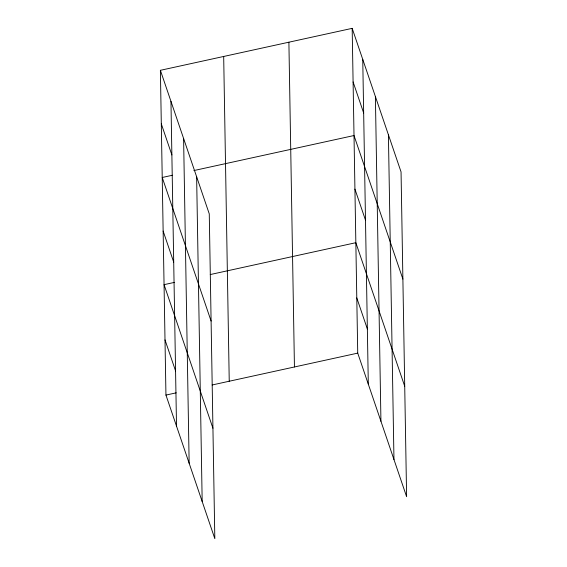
<?xml version="1.0" encoding="UTF-8"?>
<svg xmlns="http://www.w3.org/2000/svg" width="567" height="567" viewBox="0 0 567 567"><rect width="100%" height="100%" fill="white"/><g stroke="black" fill="none" stroke-linecap="round" stroke-linejoin="round"><path stroke-width="0.85" d="M160.39 70.315L209.266 213.879L214.822 538.65L165.947 395.079L160.39 70.315L352.178 28.35L401.053 171.921L406.61 496.685L357.734 353.121L352.178 28.35M172.488 175.238L162.226 177.485L211.101 321.057M193.871 170.561L354.014 135.527L402.889 279.092M174.324 282.416L164.061 284.662L212.93 428.227M210.244 274.556L355.842 242.697L404.718 386.269M165.947 395.079L176.209 392.839M212.129 384.979L357.734 353.121M353.099 81.939L363.66 112.975M354.928 189.109L365.495 220.152M356.785 297.909L367.352 328.952M161.311 123.897L171.879 154.94M163.14 231.074L173.708 262.117M165.004 339.874L175.572 370.91M388.409 134.783L393.966 459.553M375.389 96.525L380.939 421.295M362.745 59.393L368.302 384.164M288.894 42.199L294.443 366.969M223.681 56.466L229.238 381.237M196.629 176.748L202.178 501.519M183.602 138.49L189.151 463.26M170.958 101.351L176.514 426.122"/></g></svg>
